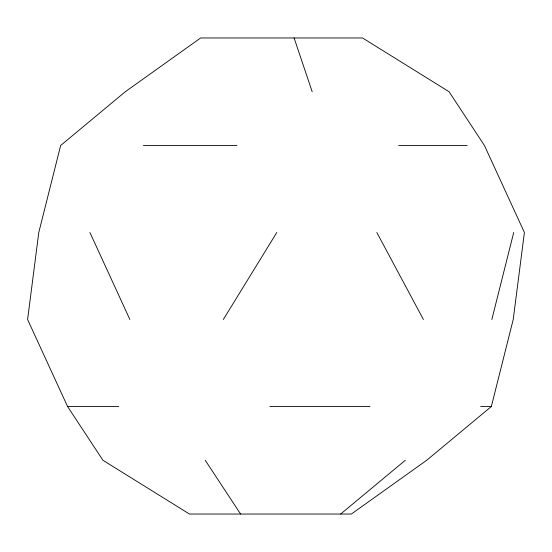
<?xml version="1.0" encoding="UTF-8"?>
<svg xmlns="http://www.w3.org/2000/svg" width="552" height="552" viewBox="0 0 552 552"><rect width="100%" height="100%" fill="white"/><g stroke="black" fill="none" stroke-linecap="round" stroke-linejoin="round"><path stroke-width="0.83" d="M491.839 319.505L513.712 232.495M491.349 406.507L513.222 319.505L524.4 232.495L484.442 145.493L449.052 91.722L362.526 37.957L200.652 37.957L125.304 91.722L60.651 145.493L38.778 232.495L27.6 319.505L67.558 406.507L102.948 460.278L189.474 514.043L351.348 514.043L426.696 460.278L491.349 406.507L480.661 406.507M223.312 319.505L276.793 232.495M340.653 514.043L405.313 460.278M143.396 145.493L236.829 145.493M398.703 145.493L467.144 145.493M67.558 406.507L118.701 406.507M269.88 406.507L369.923 406.507M205.227 460.278L240.61 514.043M376.837 232.495L423.398 319.505M89.921 232.495L129.879 319.505M294.092 37.957L312.177 91.722"/></g></svg>
